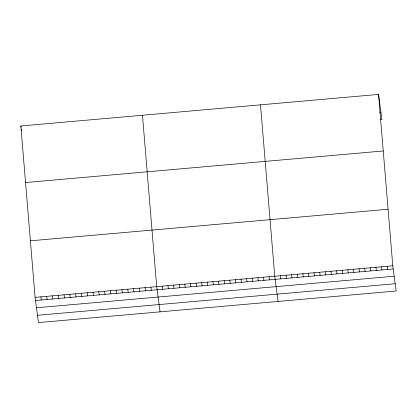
<?xml version="1.0" encoding="UTF-8"?>
<svg xmlns="http://www.w3.org/2000/svg" width="417" height="417" viewBox="0 0 417 417"><rect width="100%" height="100%" fill="white"/><g stroke="black" fill="none" stroke-linecap="round" stroke-linejoin="round"><path stroke-width="0.63" d="M378.547 94.419L392.788 265.806L396.15 291.019L38.453 322.581L35.091 297.368L20.85 125.981L378.547 94.419L381.909 119.632L380.658 119.742M379.689 112.454L380.935 112.345M25.552 182.537L383.244 150.975M30.389 240.807L388.086 209.251M35.091 297.368L392.788 265.806M35.508 300.495L393.205 268.934M36.482 307.782L394.174 276.221M37.483 315.294L395.175 283.732M387.164 266.301L387.581 269.429M381.545 266.797L381.962 269.924M375.925 267.297L376.342 270.419M370.301 267.792L370.718 270.92M364.682 268.287L365.099 271.415M359.058 268.783L359.475 271.91M353.439 269.278L353.856 272.405M347.82 269.773L348.237 272.9M342.195 270.273L342.612 273.396M336.576 270.769L336.993 273.891M330.957 271.264L331.374 274.391M325.333 271.759L325.75 274.886M319.714 272.254L320.131 275.382M314.095 272.749L314.512 275.877M308.471 273.244L308.888 276.372M302.851 273.745L303.268 276.867M297.232 274.24L297.649 277.362M291.608 274.735L292.025 277.863M285.989 275.23L286.406 278.358M280.365 275.726L280.787 278.853M278.113 301.439L274.746 276.221L260.505 104.834M269.127 276.716L269.544 279.843M263.502 277.216L263.919 280.339M257.883 277.712L258.3 280.834M252.264 278.207L252.681 281.334M246.64 278.702L247.057 281.829M241.021 279.197L241.438 282.325M235.402 279.692L235.819 282.82M229.777 280.188L230.194 283.315M224.158 280.688L224.575 283.81M218.539 281.183L218.956 284.311M212.915 281.678L213.332 284.806M207.296 282.173L207.713 285.301M201.677 282.669L202.094 285.796M196.053 283.164L196.47 286.291M190.433 283.659L190.85 286.787M184.809 284.159L185.226 287.282M179.19 284.655L179.607 287.782M173.571 285.15L173.988 288.277M167.947 285.645L168.364 288.772M162.328 286.14L162.745 289.268M160.071 311.853L156.709 286.635L142.468 115.248M150.918 287.146L151.335 290.274M145.126 287.657L145.543 290.785M139.335 288.168L139.752 291.295M133.544 288.679L133.961 291.806M127.753 289.195L128.17 292.317M121.957 289.706L122.379 292.828M116.166 290.216L116.583 293.339M110.375 290.727L110.792 293.849M104.584 291.238L105.001 294.36M98.793 291.749L99.21 294.871M93.001 292.26L93.418 295.382M87.21 292.77L87.627 295.893M81.419 293.281L81.836 296.409M75.628 293.792L76.045 296.92M69.837 294.303L70.254 297.43M64.046 294.814L64.463 297.941M58.255 295.325L58.672 298.452M52.464 295.835L52.881 298.963M46.673 296.346L47.09 299.474M20.85 125.981L21.017 127.227M21.267 129.103L21.512 130.928M40.882 296.857L41.299 299.985"/></g></svg>
